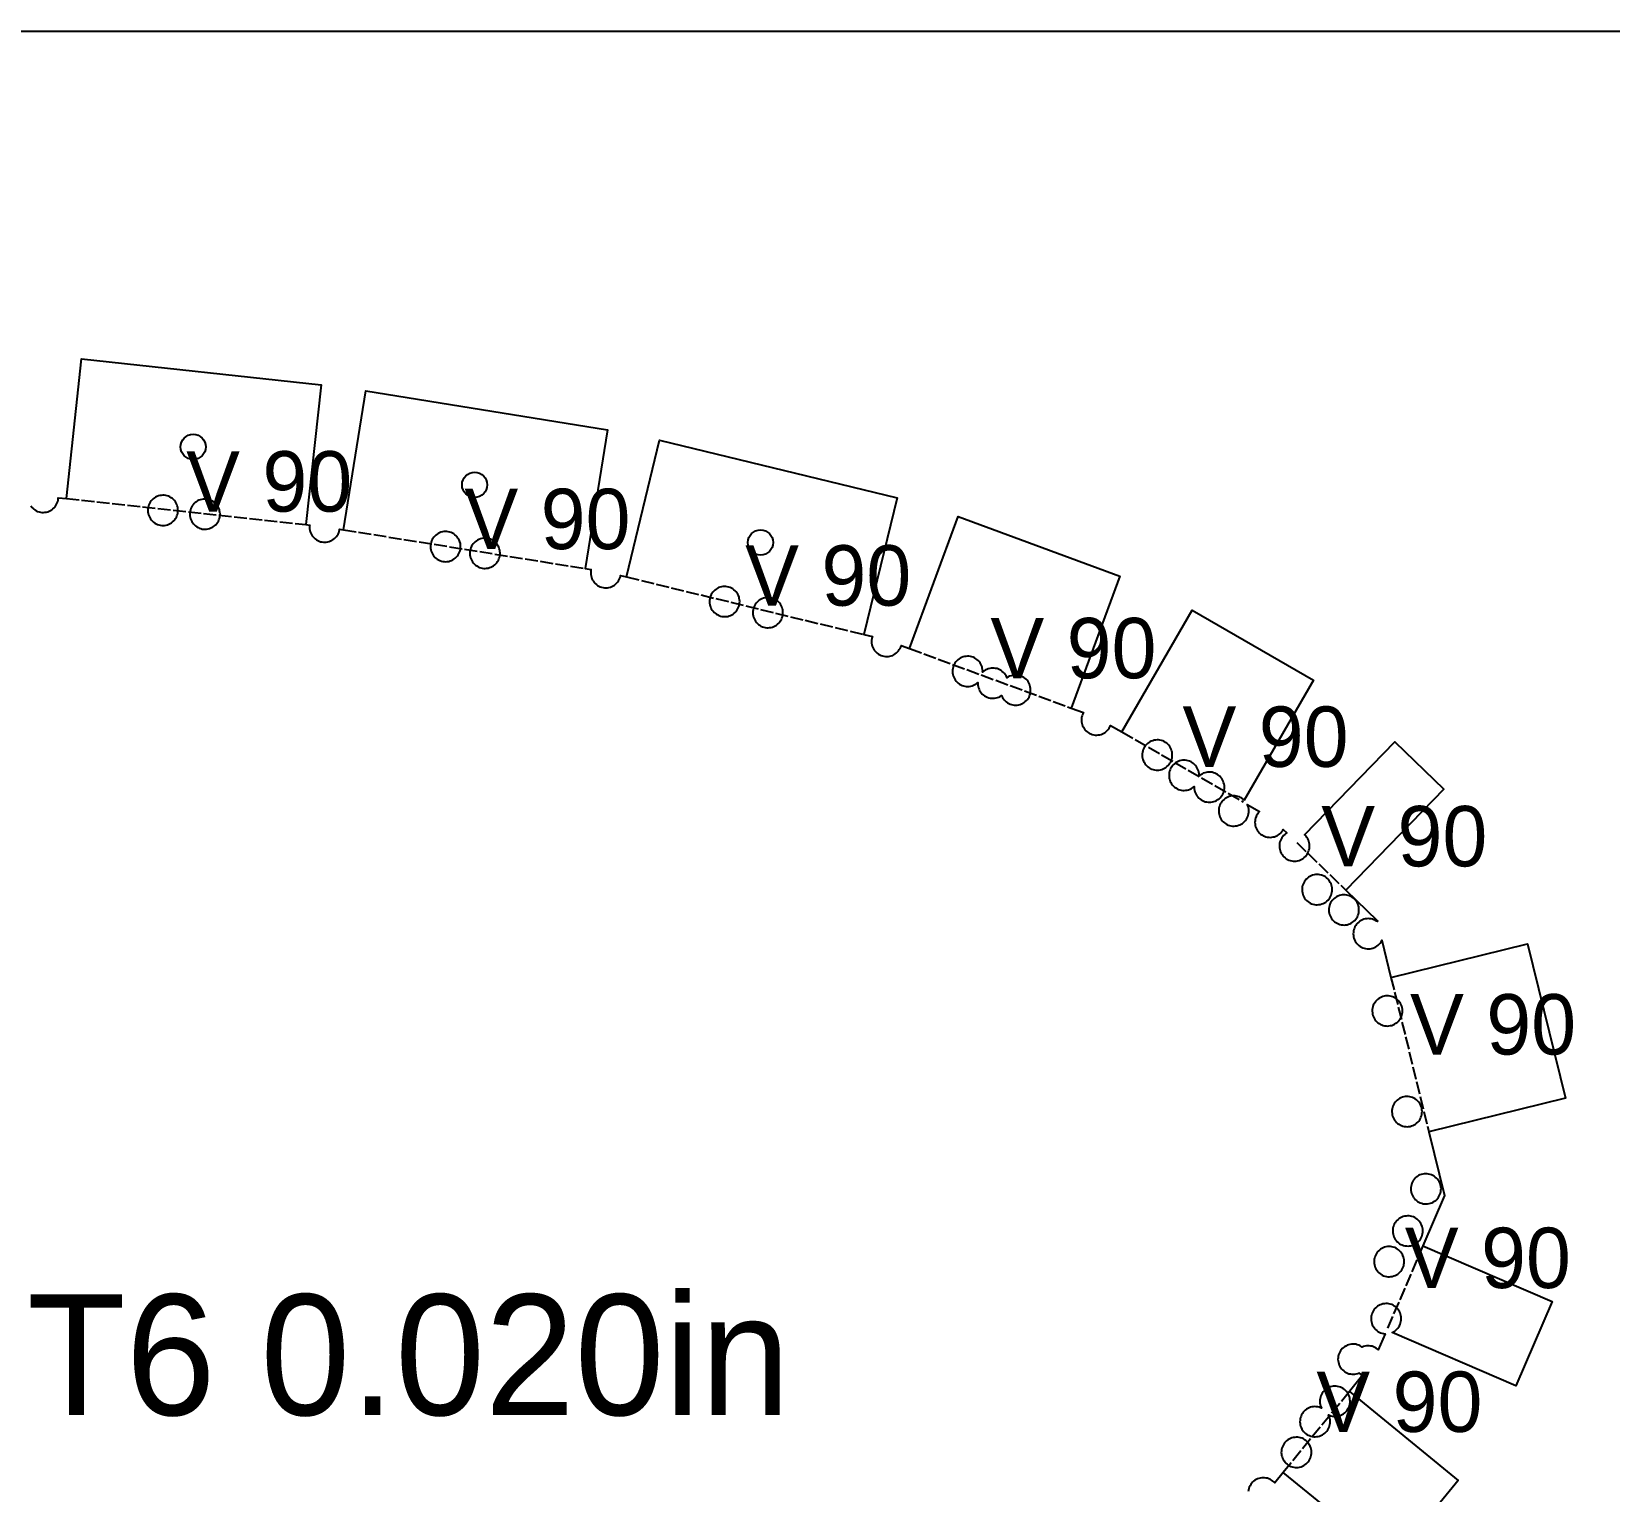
# Model space of a CAD drawing. Header units: millimetres. Extents: x 0 to 2467, y 0 to 1219.
# Drawn here: x 1700.7 to 1857.5, y 1073.9 to 1219 of the extents above; entities that cross this region are included whole.
import ezdxf

# ---------------------------------------------------------------- set-up
doc = ezdxf.new("R2010")
doc.units = ezdxf.units.MM
doc.linetypes.add('DASHED', pattern=[1.524, 1.27, -0.254])
for name, color, linetype in [('CUT', 7, 'CONTINUOUS'), ('ETCH', 8, 'CONTINUOUS'), ('HOLE', 6, 'CONTINUOUS'), ('VALLEY', 1, 'DASHED')]:
    doc.layers.add(name, color=color, linetype=linetype)

msp = doc.modelspace()

# ---------------------------------------------------------------- linework, layer by layer
at = {"layer": 'CUT'}
msp.add_lwpolyline([(1700.63, 1171.86), (1700.72, 1171.74), (1700.82, 1171.63), (1700.93, 1171.53), (1701.05, 1171.45), (1701.18, 1171.37), (1701.31, 1171.31), (1701.45, 1171.26), (1701.59, 1171.23), (1701.74, 1171.21), (1701.89, 1171.21), (1702.03, 1171.22), (1702.18, 1171.24), (1702.32, 1171.28), (1702.46, 1171.33), (1702.59, 1171.39), (1702.72, 1171.47), (1702.83, 1171.56), (1702.94, 1171.66), (1703.04, 1171.77), (1703.12, 1171.89), (1703.2, 1172.02), (1703.26, 1172.15), (1703.31, 1172.29), (1703.34, 1172.43), (1703.36, 1172.58), (1703.36, 1172.67), (1704.17, 1172.58), (1705.68, 1186.47), (1729.48, 1183.88), (1727.97, 1170), (1728.35, 1169.95), (1728.34, 1169.87), (1728.33, 1169.72), (1728.34, 1169.58), (1728.37, 1169.43), (1728.41, 1169.29), (1728.46, 1169.15), (1728.52, 1169.02), (1728.6, 1168.89), (1728.69, 1168.78), (1728.79, 1168.67), (1728.9, 1168.57), (1729.02, 1168.49), (1729.15, 1168.41), (1729.28, 1168.35), (1729.42, 1168.3), (1729.56, 1168.27), (1729.71, 1168.25), (1729.86, 1168.24), (1730, 1168.25), (1730.15, 1168.28), (1730.29, 1168.32), (1730.43, 1168.37), (1730.56, 1168.43), (1730.69, 1168.51), (1730.8, 1168.6), (1730.91, 1168.7), (1731.01, 1168.81), (1731.09, 1168.93), (1731.17, 1169.06), (1731.23, 1169.19), (1731.28, 1169.33), (1731.31, 1169.47), (1731.32, 1169.55), (1731.7, 1169.49), (1733.92, 1183.29), (1757.95, 1179.42), (1755.73, 1165.63), (1756.31, 1165.53), (1756.3, 1165.49), (1756.28, 1165.34), (1756.28, 1165.19), (1756.29, 1165.05), (1756.31, 1164.9), (1756.35, 1164.76), (1756.4, 1164.62), (1756.46, 1164.49), (1756.54, 1164.36), (1756.63, 1164.25), (1756.73, 1164.14), (1756.84, 1164.04), (1756.96, 1163.96), (1757.09, 1163.88), (1757.22, 1163.82), (1757.36, 1163.77), (1757.51, 1163.74), (1757.65, 1163.72), (1757.8, 1163.71), (1757.95, 1163.72), (1758.09, 1163.75), (1758.23, 1163.78), (1758.37, 1163.84), (1758.5, 1163.9), (1758.63, 1163.98), (1758.75, 1164.07), (1758.85, 1164.17), (1758.95, 1164.28), (1759.04, 1164.4), (1759.11, 1164.53), (1759.17, 1164.66), (1759.22, 1164.8), (1759.25, 1164.94), (1759.83, 1164.8), (1763.12, 1178.38), (1786.72, 1172.65), (1783.42, 1159.07), (1784.26, 1158.87), (1784.24, 1158.8), (1784.21, 1158.65), (1784.19, 1158.51), (1784.18, 1158.36), (1784.19, 1158.21), (1784.22, 1158.07), (1784.25, 1157.93), (1784.3, 1157.79), (1784.37, 1157.66), (1784.45, 1157.53), (1784.54, 1157.41), (1784.64, 1157.31), (1784.75, 1157.21), (1784.87, 1157.12), (1784.99, 1157.05), (1785.13, 1156.99), (1785.27, 1156.94), (1785.41, 1156.91), (1785.56, 1156.89), (1785.7, 1156.88), (1785.85, 1156.89), (1786, 1156.91), (1786.14, 1156.95), (1786.28, 1157), (1786.41, 1157.07), (1786.53, 1157.15), (1786.65, 1157.24), (1786.76, 1157.34), (1786.85, 1157.45), (1786.94, 1157.57), (1787.01, 1157.69), (1787.08, 1157.83), (1787.12, 1157.97), (1787.13, 1157.99), (1787.94, 1157.69), (1792.78, 1170.8), (1808.87, 1164.86), (1804.03, 1151.76), (1805.23, 1151.31), (1805.21, 1151.27), (1805.14, 1151.13), (1805.1, 1150.99), (1805.06, 1150.85), (1805.04, 1150.71), (1805.04, 1150.56), (1805.05, 1150.41), (1805.07, 1150.27), (1805.11, 1150.12), (1805.16, 1149.99), (1805.23, 1149.85), (1805.3, 1149.73), (1805.39, 1149.61), (1805.49, 1149.5), (1805.6, 1149.41), (1805.72, 1149.32), (1805.85, 1149.25), (1805.98, 1149.19), (1806.12, 1149.14), (1806.27, 1149.1), (1806.41, 1149.08), (1806.56, 1149.08), (1806.71, 1149.09), (1806.85, 1149.11), (1806.99, 1149.15), (1807.13, 1149.2), (1807.26, 1149.27), (1807.39, 1149.34), (1807.51, 1149.43), (1807.61, 1149.53), (1807.71, 1149.64), (1807.8, 1149.76), (1807.87, 1149.89), (1807.93, 1150.02), (1807.94, 1150.04), (1809.05, 1149.4), (1816.04, 1161.5), (1828.1, 1154.53), (1821.22, 1142.61), (1821.22, 1142.61), (1821.11, 1142.71), (1820.99, 1142.8), (1820.86, 1142.87), (1820.73, 1142.93), (1820.59, 1142.98), (1820.45, 1143.01), (1820.3, 1143.03), (1820.15, 1143.04), (1820.01, 1143.03), (1819.86, 1143), (1819.72, 1142.97), (1819.58, 1142.91), (1819.45, 1142.85), (1819.32, 1142.77), (1819.21, 1142.68), (1819.1, 1142.58), (1819, 1142.47), (1818.92, 1142.35), (1818.84, 1142.23), (1818.78, 1142.09), (1818.73, 1141.95), (1818.7, 1141.81), (1818.68, 1141.66), (1818.68, 1141.52), (1818.68, 1141.37), (1818.71, 1141.22), (1818.75, 1141.08), (1818.8, 1140.94), (1818.86, 1140.81), (1818.94, 1140.69), (1819.03, 1140.57), (1819.13, 1140.46), (1819.24, 1140.36), (1819.36, 1140.28), (1819.49, 1140.2), (1819.62, 1140.14), (1819.76, 1140.1), (1819.9, 1140.06), (1820.05, 1140.04), (1820.2, 1140.04), (1820.34, 1140.05), (1820.49, 1140.07), (1820.63, 1140.11), (1820.77, 1140.16), (1820.9, 1140.22), (1821.03, 1140.3), (1821.14, 1140.39), (1821.25, 1140.49), (1821.35, 1140.6), (1821.43, 1140.72), (1821.51, 1140.85), (1821.57, 1140.98), (1821.62, 1141.12), (1821.65, 1141.26), (1821.67, 1141.41), (1821.68, 1141.56), (1821.67, 1141.7), (1821.64, 1141.85), (1821.6, 1141.99), (1821.55, 1142.13), (1821.52, 1142.19), (1822.74, 1141.49), (1822.7, 1141.46), (1822.61, 1141.35), (1822.52, 1141.23), (1822.45, 1141.1), (1822.39, 1140.97), (1822.34, 1140.83), (1822.3, 1140.69), (1822.29, 1140.54), (1822.28, 1140.39), (1822.29, 1140.25), (1822.31, 1140.1), (1822.35, 1139.96), (1822.4, 1139.82), (1822.47, 1139.69), (1822.54, 1139.56), (1822.63, 1139.45), (1822.73, 1139.34), (1822.84, 1139.24), (1822.96, 1139.16), (1823.09, 1139.08), (1823.23, 1139.02), (1823.36, 1138.97), (1823.51, 1138.94), (1823.65, 1138.92), (1823.8, 1138.91), (1823.95, 1138.92), (1824.09, 1138.95), (1824.24, 1138.98), (1824.37, 1139.04), (1824.51, 1139.1), (1824.63, 1139.18), (1824.75, 1139.27), (1824.86, 1139.37), (1824.95, 1139.48), (1825.04, 1139.6), (1825.1, 1139.7), (1825.46, 1139.35), (1825.36, 1139.29), (1825.24, 1139.2), (1825.13, 1139.1), (1825.04, 1138.99), (1824.95, 1138.87), (1824.88, 1138.74), (1824.82, 1138.61), (1824.77, 1138.47), (1824.73, 1138.32), (1824.72, 1138.18), (1824.71, 1138.03), (1824.72, 1137.88), (1824.74, 1137.74), (1824.78, 1137.6), (1824.83, 1137.46), (1824.9, 1137.32), (1824.97, 1137.2), (1825.06, 1137.08), (1825.16, 1136.98), (1825.27, 1136.88), (1825.39, 1136.79), (1825.52, 1136.72), (1825.66, 1136.66), (1825.79, 1136.61), (1825.94, 1136.58), (1826.08, 1136.56), (1826.23, 1136.55), (1826.38, 1136.56), (1826.52, 1136.58), (1826.67, 1136.62), (1826.8, 1136.67), (1826.94, 1136.74), (1827.06, 1136.81), (1827.18, 1136.9), (1827.29, 1137), (1827.38, 1137.12), (1827.47, 1137.23), (1827.54, 1137.36), (1827.6, 1137.5), (1827.65, 1137.63), (1827.69, 1137.78), (1827.7, 1137.92), (1827.71, 1138.07), (1827.7, 1138.22), (1827.68, 1138.36), (1827.64, 1138.51), (1827.59, 1138.64), (1827.52, 1138.78), (1827.45, 1138.9), (1827.36, 1139.02), (1827.26, 1139.13), (1827.2, 1139.18), (1836.18, 1148.41), (1841.04, 1143.69), (1831.3, 1133.67), (1834.42, 1130.64), (1834.45, 1130.54), (1834.37, 1130.6), (1834.24, 1130.67), (1834.11, 1130.73), (1833.97, 1130.78), (1833.83, 1130.81), (1833.68, 1130.83), (1833.53, 1130.84), (1833.39, 1130.83), (1833.24, 1130.8), (1833.1, 1130.77), (1832.96, 1130.72), (1832.83, 1130.65), (1832.7, 1130.57), (1832.59, 1130.48), (1832.48, 1130.38), (1832.38, 1130.27), (1832.3, 1130.15), (1832.22, 1130.03), (1832.16, 1129.89), (1832.11, 1129.75), (1832.08, 1129.61), (1832.06, 1129.46), (1832.05, 1129.32), (1832.06, 1129.17), (1832.09, 1129.02), (1832.12, 1128.88), (1832.18, 1128.74), (1832.24, 1128.61), (1832.32, 1128.49), (1832.41, 1128.37), (1832.51, 1128.26), (1832.62, 1128.16), (1832.74, 1128.08), (1832.87, 1128), (1833, 1127.94), (1833.14, 1127.9), (1833.28, 1127.86), (1833.43, 1127.84), (1833.57, 1127.84), (1833.72, 1127.85), (1833.87, 1127.87), (1834.01, 1127.91), (1834.15, 1127.96), (1834.28, 1128.02), (1834.4, 1128.1), (1834.52, 1128.19), (1834.63, 1128.29), (1834.73, 1128.4), (1834.81, 1128.52), (1834.89, 1128.65), (1834.9, 1128.68), (1835.8, 1125), (1849.37, 1128.33), (1853.14, 1112.98), (1839.57, 1109.65), (1841.12, 1103.31), (1838.97, 1098.31), (1851.8, 1092.78), (1848.2, 1084.41), (1835.92, 1089.7), (1836.04, 1089.76), (1836.17, 1089.84), (1836.29, 1089.93), (1836.39, 1090.03), (1836.49, 1090.14), (1836.58, 1090.26), (1836.65, 1090.38), (1836.71, 1090.52), (1836.76, 1090.66), (1836.79, 1090.8), (1836.81, 1090.95), (1836.82, 1091.09), (1836.81, 1091.24), (1836.78, 1091.39), (1836.75, 1091.53), (1836.7, 1091.67), (1836.63, 1091.8), (1836.55, 1091.92), (1836.46, 1092.04), (1836.36, 1092.15), (1836.25, 1092.25), (1836.13, 1092.33), (1836.01, 1092.41), (1835.87, 1092.47), (1835.73, 1092.51), (1835.59, 1092.55), (1835.44, 1092.57), (1835.3, 1092.57), (1835.15, 1092.56), (1835, 1092.54), (1834.86, 1092.5), (1834.72, 1092.45), (1834.59, 1092.39), (1834.47, 1092.31), (1834.35, 1092.22), (1834.24, 1092.12), (1834.14, 1092.01), (1834.06, 1091.89), (1833.98, 1091.76), (1833.92, 1091.63), (1833.88, 1091.49), (1833.84, 1091.35), (1833.82, 1091.2), (1833.82, 1091.05), (1833.83, 1090.91), (1833.85, 1090.76), (1833.89, 1090.62), (1833.94, 1090.48), (1834, 1090.35), (1834.08, 1090.22), (1834.17, 1090.11), (1834.27, 1090), (1834.38, 1089.9), (1834.5, 1089.81), (1834.63, 1089.74), (1834.76, 1089.68), (1834.9, 1089.63), (1835.05, 1089.6), (1835.19, 1089.58), (1835.21, 1089.58), (1834.53, 1087.99), (1834.45, 1088.06), (1834.33, 1088.15), (1834.2, 1088.22), (1834.07, 1088.28), (1833.93, 1088.33), (1833.79, 1088.36), (1833.64, 1088.38), (1833.49, 1088.39), (1833.35, 1088.38), (1833.2, 1088.35), (1833.06, 1088.32), (1832.92, 1088.26), (1832.92, 1088.26), (1832.85, 1088.31), (1832.72, 1088.38), (1832.59, 1088.44), (1832.45, 1088.49), (1832.31, 1088.53), (1832.16, 1088.55), (1832.01, 1088.55), (1831.87, 1088.54), (1831.72, 1088.52), (1831.58, 1088.48), (1831.44, 1088.43), (1831.31, 1088.36), (1831.18, 1088.29), (1831.07, 1088.2), (1830.96, 1088.1), (1830.86, 1087.99), (1830.78, 1087.87), (1830.7, 1087.74), (1830.64, 1087.61), (1830.59, 1087.47), (1830.56, 1087.32), (1830.54, 1087.18), (1830.53, 1087.03), (1830.54, 1086.88), (1830.57, 1086.74), (1830.6, 1086.6), (1830.66, 1086.46), (1830.72, 1086.33), (1830.8, 1086.2), (1830.89, 1086.08), (1830.99, 1085.98), (1831.1, 1085.88), (1831.22, 1085.79), (1831.35, 1085.72), (1831.48, 1085.66), (1831.62, 1085.61), (1831.76, 1085.58), (1831.91, 1085.56), (1832.05, 1085.55), (1832.2, 1085.56), (1832.35, 1085.58), (1832.49, 1085.62), (1832.63, 1085.67), (1832.63, 1085.68), (1832.7, 1085.63), (1832.83, 1085.55), (1832.96, 1085.49), (1833, 1085.48), (1831.67, 1083.84), (1842.49, 1075), (1835.92, 1066.96), (1825.1, 1075.8), (1824.25, 1074.75), (1824.16, 1074.85), (1824.05, 1074.94), (1823.93, 1075.03), (1823.81, 1075.1), (1823.67, 1075.16), (1823.53, 1075.21), (1823.39, 1075.24), (1823.24, 1075.26), (1823.1, 1075.27), (1822.95, 1075.26), (1822.8, 1075.24), (1822.66, 1075.2), (1822.52, 1075.15), (1822.39, 1075.08), (1822.27, 1075.01), (1822.15, 1074.92), (1822.04, 1074.82), (1821.95, 1074.71), (1821.86, 1074.59), (1821.79, 1074.46), (1821.72, 1074.32), (1821.68, 1074.19), (1821.64, 1074.04), (1821.62, 1073.9)], dxfattribs=at)
for points in [[(1714.49, 1170.1), (1714.61, 1170.18), (1714.73, 1170.27), (1714.84, 1170.37), (1714.94, 1170.48), (1715.02, 1170.6), (1715.1, 1170.72), (1715.16, 1170.86), (1715.21, 1171), (1715.24, 1171.14), (1715.26, 1171.29), (1715.26, 1171.43), (1715.25, 1171.58), (1715.23, 1171.73), (1715.19, 1171.87), (1715.14, 1172.01), (1715.08, 1172.14), (1715, 1172.26), (1714.91, 1172.38), (1714.81, 1172.49), (1714.7, 1172.59), (1714.58, 1172.67), (1714.45, 1172.75), (1714.32, 1172.81), (1714.18, 1172.85), (1714.04, 1172.89), (1713.89, 1172.91), (1713.74, 1172.91), (1713.6, 1172.9), (1713.45, 1172.88), (1713.31, 1172.84), (1713.17, 1172.79), (1713.04, 1172.73), (1712.91, 1172.65), (1712.8, 1172.56), (1712.69, 1172.46), (1712.59, 1172.35), (1712.51, 1172.23), (1712.43, 1172.1), (1712.37, 1171.97), (1712.32, 1171.83), (1712.29, 1171.69), (1712.27, 1171.54), (1712.26, 1171.39), (1712.27, 1171.25), (1712.3, 1171.1), (1712.33, 1170.96), (1712.39, 1170.82), (1712.45, 1170.69), (1712.53, 1170.56), (1712.62, 1170.45), (1712.72, 1170.34), (1712.83, 1170.24), (1712.95, 1170.15), (1713.08, 1170.08), (1713.21, 1170.02), (1713.35, 1169.97), (1713.49, 1169.94), (1713.64, 1169.92), (1713.78, 1169.91), (1713.93, 1169.92), (1714.08, 1169.95), (1714.22, 1169.98), (1714.36, 1170.04), (1714.49, 1170.1)], [(1719.11, 1170.1), (1719.2, 1170.22), (1719.27, 1170.35), (1719.33, 1170.48), (1719.38, 1170.62), (1719.41, 1170.76), (1719.43, 1170.91), (1719.44, 1171.06), (1719.43, 1171.2), (1719.4, 1171.35), (1719.37, 1171.49), (1719.31, 1171.63), (1719.25, 1171.76), (1719.17, 1171.89), (1719.08, 1172), (1718.98, 1172.11), (1718.87, 1172.21), (1718.75, 1172.3), (1718.63, 1172.37), (1718.49, 1172.43), (1718.35, 1172.48), (1718.21, 1172.51), (1718.06, 1172.53), (1717.92, 1172.54), (1717.77, 1172.53), (1717.62, 1172.5), (1717.48, 1172.47), (1717.34, 1172.41), (1717.21, 1172.35), (1717.09, 1172.27), (1716.97, 1172.18), (1716.86, 1172.08), (1716.76, 1171.97), (1716.68, 1171.85), (1716.6, 1171.73), (1716.54, 1171.59), (1716.5, 1171.45), (1716.46, 1171.31), (1716.44, 1171.16), (1716.44, 1171.02), (1716.45, 1170.87), (1716.47, 1170.72), (1716.51, 1170.58), (1716.56, 1170.44), (1716.62, 1170.31), (1716.7, 1170.19), (1716.79, 1170.07), (1716.89, 1169.96), (1717, 1169.86), (1717.12, 1169.78), (1717.25, 1169.7), (1717.38, 1169.64), (1717.52, 1169.6), (1717.66, 1169.56), (1717.81, 1169.54), (1717.96, 1169.54), (1718.1, 1169.55), (1718.25, 1169.57), (1718.39, 1169.61), (1718.53, 1169.66), (1718.66, 1169.72), (1718.79, 1169.8), (1718.9, 1169.89), (1719.01, 1169.99), (1719.11, 1170.1)], [(1742.82, 1166.67), (1742.92, 1166.77), (1743.02, 1166.88), (1743.11, 1167), (1743.18, 1167.12), (1743.24, 1167.26), (1743.29, 1167.4), (1743.32, 1167.54), (1743.34, 1167.69), (1743.35, 1167.83), (1743.34, 1167.98), (1743.32, 1168.12), (1743.28, 1168.27), (1743.23, 1168.4), (1743.16, 1168.54), (1743.08, 1168.66), (1742.99, 1168.78), (1742.89, 1168.89), (1742.78, 1168.98), (1742.66, 1169.07), (1742.54, 1169.14), (1742.4, 1169.21), (1742.26, 1169.25), (1742.12, 1169.29), (1741.97, 1169.31), (1741.83, 1169.31), (1741.68, 1169.3), (1741.54, 1169.28), (1741.39, 1169.24), (1741.26, 1169.19), (1741.12, 1169.12), (1741, 1169.05), (1740.88, 1168.96), (1740.77, 1168.86), (1740.68, 1168.75), (1740.59, 1168.63), (1740.52, 1168.5), (1740.45, 1168.37), (1740.41, 1168.23), (1740.37, 1168.08), (1740.35, 1167.94), (1740.35, 1167.79), (1740.36, 1167.64), (1740.38, 1167.5), (1740.42, 1167.36), (1740.47, 1167.22), (1740.54, 1167.09), (1740.61, 1166.96), (1740.7, 1166.84), (1740.8, 1166.74), (1740.91, 1166.64), (1741.03, 1166.55), (1741.16, 1166.48), (1741.29, 1166.42), (1741.43, 1166.37), (1741.58, 1166.34), (1741.72, 1166.32), (1741.87, 1166.31), (1742.02, 1166.32), (1742.16, 1166.34), (1742.3, 1166.38), (1742.44, 1166.43), (1742.57, 1166.5), (1742.7, 1166.58), (1742.82, 1166.67)], [(1747.16, 1166.59), (1747.21, 1166.73), (1747.24, 1166.87), (1747.26, 1167.02), (1747.26, 1167.17), (1747.25, 1167.31), (1747.23, 1167.46), (1747.19, 1167.6), (1747.14, 1167.74), (1747.08, 1167.87), (1747, 1168), (1746.91, 1168.11), (1746.81, 1168.22), (1746.7, 1168.32), (1746.58, 1168.41), (1746.45, 1168.48), (1746.32, 1168.54), (1746.18, 1168.59), (1746.04, 1168.62), (1745.89, 1168.64), (1745.74, 1168.65), (1745.6, 1168.64), (1745.45, 1168.61), (1745.31, 1168.58), (1745.17, 1168.52), (1745.04, 1168.46), (1744.91, 1168.38), (1744.8, 1168.29), (1744.69, 1168.19), (1744.59, 1168.08), (1744.51, 1167.96), (1744.43, 1167.84), (1744.37, 1167.7), (1744.32, 1167.56), (1744.29, 1167.42), (1744.27, 1167.27), (1744.26, 1167.13), (1744.27, 1166.98), (1744.3, 1166.83), (1744.33, 1166.69), (1744.39, 1166.55), (1744.45, 1166.42), (1744.53, 1166.3), (1744.62, 1166.18), (1744.72, 1166.07), (1744.83, 1165.97), (1744.95, 1165.89), (1745.08, 1165.81), (1745.21, 1165.75), (1745.35, 1165.71), (1745.49, 1165.67), (1745.64, 1165.65), (1745.78, 1165.65), (1745.93, 1165.66), (1746.08, 1165.68), (1746.22, 1165.72), (1746.36, 1165.77), (1746.49, 1165.83), (1746.61, 1165.91), (1746.73, 1166), (1746.84, 1166.1), (1746.94, 1166.21), (1747.02, 1166.33), (1747.1, 1166.46), (1747.16, 1166.59)], [(1770.84, 1161.53), (1770.91, 1161.66), (1770.97, 1161.79), (1771.02, 1161.93), (1771.05, 1162.08), (1771.07, 1162.22), (1771.08, 1162.37), (1771.07, 1162.52), (1771.04, 1162.66), (1771.01, 1162.8), (1770.95, 1162.94), (1770.89, 1163.07), (1770.81, 1163.2), (1770.72, 1163.32), (1770.62, 1163.42), (1770.51, 1163.52), (1770.39, 1163.61), (1770.27, 1163.68), (1770.13, 1163.74), (1769.99, 1163.79), (1769.85, 1163.82), (1769.7, 1163.84), (1769.56, 1163.85), (1769.41, 1163.84), (1769.26, 1163.82), (1769.12, 1163.78), (1768.98, 1163.73), (1768.85, 1163.66), (1768.73, 1163.58), (1768.61, 1163.49), (1768.5, 1163.39), (1768.4, 1163.28), (1768.32, 1163.16), (1768.24, 1163.04), (1768.18, 1162.9), (1768.14, 1162.76), (1768.1, 1162.62), (1768.08, 1162.47), (1768.08, 1162.33), (1768.09, 1162.18), (1768.11, 1162.04), (1768.15, 1161.89), (1768.2, 1161.76), (1768.26, 1161.62), (1768.34, 1161.5), (1768.43, 1161.38), (1768.53, 1161.27), (1768.64, 1161.18), (1768.76, 1161.09), (1768.89, 1161.02), (1769.02, 1160.96), (1769.16, 1160.91), (1769.3, 1160.87), (1769.45, 1160.85), (1769.6, 1160.85), (1769.74, 1160.86), (1769.89, 1160.88), (1770.03, 1160.92), (1770.17, 1160.97), (1770.3, 1161.04), (1770.43, 1161.11), (1770.54, 1161.2), (1770.65, 1161.3), (1770.75, 1161.41), (1770.84, 1161.53)], [(1775.38, 1161.12), (1775.38, 1161.27), (1775.37, 1161.42), (1775.35, 1161.56), (1775.31, 1161.7), (1775.26, 1161.84), (1775.2, 1161.97), (1775.12, 1162.1), (1775.03, 1162.22), (1774.93, 1162.32), (1774.82, 1162.42), (1774.7, 1162.51), (1774.57, 1162.58), (1774.44, 1162.64), (1774.3, 1162.69), (1774.16, 1162.72), (1774.01, 1162.74), (1773.86, 1162.75), (1773.72, 1162.74), (1773.57, 1162.71), (1773.43, 1162.68), (1773.29, 1162.63), (1773.16, 1162.56), (1773.03, 1162.48), (1772.92, 1162.39), (1772.81, 1162.29), (1772.71, 1162.18), (1772.62, 1162.06), (1772.55, 1161.94), (1772.49, 1161.8), (1772.44, 1161.66), (1772.41, 1161.52), (1772.39, 1161.37), (1772.38, 1161.23), (1772.39, 1161.08), (1772.42, 1160.93), (1772.45, 1160.79), (1772.51, 1160.65), (1772.57, 1160.52), (1772.65, 1160.4), (1772.74, 1160.28), (1772.84, 1160.17), (1772.95, 1160.07), (1773.07, 1159.99), (1773.19, 1159.91), (1773.33, 1159.85), (1773.47, 1159.81), (1773.61, 1159.77), (1773.76, 1159.75), (1773.9, 1159.75), (1774.05, 1159.76), (1774.2, 1159.78), (1774.34, 1159.82), (1774.48, 1159.87), (1774.61, 1159.93), (1774.73, 1160.01), (1774.85, 1160.1), (1774.96, 1160.2), (1775.06, 1160.31), (1775.14, 1160.43), (1775.22, 1160.56), (1775.28, 1160.69), (1775.32, 1160.83), (1775.36, 1160.98), (1775.38, 1161.12)], [(1799.05, 1154.94), (1798.91, 1154.99), (1798.77, 1155.02), (1798.62, 1155.04), (1798.47, 1155.05), (1798.33, 1155.04), (1798.18, 1155.01), (1798.04, 1154.98), (1797.9, 1154.93), (1797.77, 1154.86), (1797.64, 1154.78), (1797.63, 1154.78), (1797.61, 1154.83), (1797.55, 1154.96), (1797.47, 1155.09), (1797.38, 1155.2), (1797.28, 1155.31), (1797.17, 1155.41), (1797.05, 1155.5), (1796.92, 1155.57), (1796.79, 1155.63), (1796.65, 1155.68), (1796.51, 1155.71), (1796.36, 1155.73), (1796.21, 1155.74), (1796.07, 1155.73), (1795.92, 1155.7), (1795.78, 1155.67), (1795.64, 1155.61), (1795.51, 1155.55), (1795.38, 1155.47), (1795.27, 1155.38), (1795.22, 1155.34), (1795.23, 1155.43), (1795.22, 1155.58), (1795.19, 1155.73), (1795.16, 1155.87), (1795.1, 1156.01), (1795.04, 1156.14), (1794.96, 1156.26), (1794.87, 1156.38), (1794.77, 1156.49), (1794.66, 1156.59), (1794.54, 1156.67), (1794.42, 1156.75), (1794.28, 1156.81), (1794.14, 1156.85), (1794, 1156.89), (1793.85, 1156.91), (1793.71, 1156.91), (1793.56, 1156.9), (1793.41, 1156.88), (1793.27, 1156.84), (1793.13, 1156.79), (1793, 1156.73), (1792.88, 1156.65), (1792.76, 1156.56), (1792.65, 1156.46), (1792.55, 1156.35), (1792.47, 1156.23), (1792.39, 1156.1), (1792.33, 1155.97), (1792.29, 1155.83), (1792.25, 1155.69), (1792.23, 1155.54), (1792.23, 1155.39), (1792.24, 1155.25), (1792.26, 1155.1), (1792.3, 1154.96), (1792.35, 1154.82), (1792.41, 1154.69), (1792.49, 1154.56), (1792.58, 1154.45), (1792.68, 1154.34), (1792.79, 1154.24), (1792.91, 1154.15), (1793.04, 1154.08), (1793.17, 1154.02), (1793.31, 1153.97), (1793.45, 1153.94), (1793.6, 1153.92), (1793.75, 1153.91), (1793.89, 1153.92), (1794.04, 1153.95), (1794.18, 1153.98), (1794.32, 1154.04), (1794.45, 1154.1), (1794.58, 1154.18), (1794.69, 1154.27), (1794.74, 1154.31), (1794.74, 1154.22), (1794.74, 1154.07), (1794.77, 1153.92), (1794.81, 1153.78), (1794.86, 1153.64), (1794.92, 1153.51), (1795, 1153.39), (1795.09, 1153.27), (1795.19, 1153.16), (1795.3, 1153.06), (1795.42, 1152.98), (1795.55, 1152.9), (1795.68, 1152.84), (1795.82, 1152.79), (1795.96, 1152.76), (1796.11, 1152.74), (1796.26, 1152.74), (1796.4, 1152.75), (1796.55, 1152.77), (1796.69, 1152.81), (1796.83, 1152.86), (1796.96, 1152.92), (1797.09, 1153), (1797.1, 1153.01), (1797.12, 1152.95), (1797.18, 1152.82), (1797.26, 1152.7), (1797.35, 1152.58), (1797.45, 1152.47), (1797.56, 1152.38), (1797.68, 1152.29), (1797.81, 1152.22), (1797.94, 1152.15), (1798.08, 1152.11), (1798.22, 1152.07), (1798.37, 1152.05), (1798.51, 1152.05), (1798.66, 1152.06), (1798.81, 1152.08), (1798.95, 1152.12), (1799.09, 1152.17), (1799.22, 1152.23), (1799.34, 1152.31), (1799.46, 1152.4), (1799.57, 1152.5), (1799.67, 1152.61), (1799.75, 1152.73), (1799.83, 1152.86), (1799.89, 1152.99), (1799.94, 1153.13), (1799.97, 1153.28), (1799.99, 1153.42), (1799.99, 1153.57), (1799.98, 1153.72), (1799.96, 1153.86), (1799.92, 1154), (1799.87, 1154.14), (1799.81, 1154.27), (1799.73, 1154.4), (1799.64, 1154.52), (1799.54, 1154.62), (1799.43, 1154.72), (1799.31, 1154.81), (1799.18, 1154.88), (1799.05, 1154.94)], [(1814.04, 1147.41), (1814, 1147.55), (1813.95, 1147.69), (1813.89, 1147.82), (1813.81, 1147.94), (1813.72, 1148.06), (1813.62, 1148.17), (1813.51, 1148.27), (1813.39, 1148.35), (1813.26, 1148.43), (1813.13, 1148.49), (1812.99, 1148.53), (1812.84, 1148.57), (1812.7, 1148.59), (1812.55, 1148.59), (1812.41, 1148.58), (1812.26, 1148.56), (1812.12, 1148.52), (1811.98, 1148.47), (1811.85, 1148.41), (1811.72, 1148.33), (1811.61, 1148.24), (1811.5, 1148.14), (1811.4, 1148.03), (1811.31, 1147.91), (1811.24, 1147.78), (1811.18, 1147.65), (1811.13, 1147.51), (1811.1, 1147.36), (1811.08, 1147.22), (1811.07, 1147.07), (1811.08, 1146.92), (1811.11, 1146.78), (1811.14, 1146.64), (1811.2, 1146.5), (1811.26, 1146.37), (1811.34, 1146.24), (1811.43, 1146.13), (1811.53, 1146.02), (1811.64, 1145.92), (1811.76, 1145.83), (1811.88, 1145.76), (1812.02, 1145.7), (1812.16, 1145.65), (1812.3, 1145.62), (1812.45, 1145.6), (1812.59, 1145.59), (1812.74, 1145.6), (1812.89, 1145.63), (1813.03, 1145.66), (1813.17, 1145.72), (1813.3, 1145.78), (1813.42, 1145.86), (1813.54, 1145.95), (1813.65, 1146.05), (1813.75, 1146.16), (1813.83, 1146.28), (1813.91, 1146.4), (1813.97, 1146.54), (1814.01, 1146.68), (1814.05, 1146.82), (1814.07, 1146.97), (1814.07, 1147.11), (1814.06, 1147.26), (1814.04, 1147.41)], [(1817.87, 1145.39), (1817.72, 1145.4), (1817.58, 1145.39), (1817.43, 1145.37), (1817.29, 1145.33), (1817.15, 1145.28), (1817.02, 1145.21), (1816.89, 1145.14), (1816.78, 1145.05), (1816.73, 1145.01), (1816.74, 1145.1), (1816.73, 1145.24), (1816.7, 1145.39), (1816.67, 1145.53), (1816.61, 1145.67), (1816.55, 1145.8), (1816.47, 1145.93), (1816.38, 1146.04), (1816.28, 1146.15), (1816.17, 1146.25), (1816.05, 1146.34), (1815.93, 1146.41), (1815.79, 1146.47), (1815.65, 1146.52), (1815.51, 1146.55), (1815.36, 1146.57), (1815.22, 1146.58), (1815.07, 1146.57), (1814.92, 1146.54), (1814.78, 1146.51), (1814.64, 1146.45), (1814.51, 1146.39), (1814.39, 1146.31), (1814.27, 1146.22), (1814.16, 1146.12), (1814.06, 1146.01), (1813.98, 1145.89), (1813.9, 1145.77), (1813.84, 1145.63), (1813.8, 1145.49), (1813.76, 1145.35), (1813.74, 1145.2), (1813.74, 1145.06), (1813.75, 1144.91), (1813.77, 1144.76), (1813.81, 1144.62), (1813.86, 1144.48), (1813.92, 1144.35), (1814, 1144.23), (1814.09, 1144.11), (1814.19, 1144), (1814.3, 1143.9), (1814.42, 1143.82), (1814.55, 1143.74), (1814.68, 1143.68), (1814.82, 1143.64), (1814.96, 1143.6), (1815.11, 1143.58), (1815.26, 1143.58), (1815.4, 1143.59), (1815.55, 1143.61), (1815.69, 1143.65), (1815.83, 1143.7), (1815.96, 1143.76), (1816.09, 1143.84), (1816.2, 1143.93), (1816.25, 1143.97), (1816.25, 1143.88), (1816.25, 1143.73), (1816.28, 1143.59), (1816.32, 1143.44), (1816.37, 1143.31), (1816.43, 1143.17), (1816.51, 1143.05), (1816.6, 1142.93), (1816.7, 1142.82), (1816.81, 1142.73), (1816.93, 1142.64), (1817.06, 1142.57), (1817.19, 1142.51), (1817.33, 1142.46), (1817.47, 1142.43), (1817.62, 1142.41), (1817.77, 1142.4), (1817.91, 1142.41), (1818.06, 1142.43), (1818.2, 1142.47), (1818.34, 1142.52), (1818.47, 1142.59), (1818.6, 1142.66), (1818.71, 1142.75), (1818.82, 1142.85), (1818.92, 1142.96), (1819, 1143.08), (1819.08, 1143.21), (1819.14, 1143.35), (1819.19, 1143.48), (1819.22, 1143.63), (1819.24, 1143.77), (1819.25, 1143.92), (1819.24, 1144.07), (1819.21, 1144.21), (1819.17, 1144.36), (1819.12, 1144.49), (1819.06, 1144.63), (1818.98, 1144.75), (1818.89, 1144.87), (1818.79, 1144.98), (1818.68, 1145.07), (1818.56, 1145.16), (1818.43, 1145.23), (1818.3, 1145.29), (1818.16, 1145.34), (1818.02, 1145.38), (1817.87, 1145.39)], [(1829.96, 1133.74), (1829.95, 1133.88), (1829.93, 1134.03), (1829.89, 1134.17), (1829.84, 1134.31), (1829.77, 1134.44), (1829.7, 1134.57), (1829.61, 1134.68), (1829.51, 1134.79), (1829.4, 1134.89), (1829.28, 1134.98), (1829.15, 1135.05), (1829.01, 1135.11), (1828.88, 1135.16), (1828.73, 1135.19), (1828.59, 1135.21), (1828.44, 1135.22), (1828.29, 1135.21), (1828.15, 1135.18), (1828, 1135.15), (1827.87, 1135.09), (1827.73, 1135.03), (1827.61, 1134.95), (1827.49, 1134.86), (1827.38, 1134.76), (1827.29, 1134.65), (1827.2, 1134.53), (1827.13, 1134.4), (1827.07, 1134.27), (1827.02, 1134.13), (1826.98, 1133.99), (1826.97, 1133.84), (1826.96, 1133.7), (1826.97, 1133.55), (1826.99, 1133.4), (1827.03, 1133.26), (1827.08, 1133.12), (1827.15, 1132.99), (1827.22, 1132.87), (1827.31, 1132.75), (1827.41, 1132.64), (1827.52, 1132.54), (1827.64, 1132.46), (1827.77, 1132.38), (1827.91, 1132.32), (1828.04, 1132.28), (1828.19, 1132.24), (1828.33, 1132.22), (1828.48, 1132.22), (1828.63, 1132.23), (1828.77, 1132.25), (1828.92, 1132.29), (1829.05, 1132.34), (1829.19, 1132.4), (1829.31, 1132.48), (1829.43, 1132.57), (1829.54, 1132.67), (1829.63, 1132.78), (1829.72, 1132.9), (1829.79, 1133.03), (1829.85, 1133.16), (1829.9, 1133.3), (1829.93, 1133.44), (1829.95, 1133.59), (1829.96, 1133.74)], [(1832.27, 1132.67), (1832.17, 1132.78), (1832.06, 1132.87), (1831.94, 1132.96), (1831.81, 1133.03), (1831.68, 1133.09), (1831.54, 1133.14), (1831.4, 1133.18), (1831.25, 1133.2), (1831.1, 1133.2), (1830.96, 1133.19), (1830.81, 1133.17), (1830.67, 1133.13), (1830.53, 1133.08), (1830.4, 1133.01), (1830.27, 1132.94), (1830.16, 1132.85), (1830.05, 1132.75), (1829.95, 1132.64), (1829.87, 1132.52), (1829.79, 1132.39), (1829.73, 1132.26), (1829.68, 1132.12), (1829.65, 1131.97), (1829.63, 1131.83), (1829.62, 1131.68), (1829.63, 1131.53), (1829.66, 1131.39), (1829.69, 1131.25), (1829.75, 1131.11), (1829.81, 1130.98), (1829.89, 1130.85), (1829.98, 1130.73), (1830.08, 1130.63), (1830.19, 1130.53), (1830.31, 1130.44), (1830.44, 1130.37), (1830.57, 1130.31), (1830.71, 1130.26), (1830.85, 1130.23), (1831, 1130.21), (1831.14, 1130.2), (1831.29, 1130.21), (1831.44, 1130.23), (1831.58, 1130.27), (1831.72, 1130.32), (1831.85, 1130.39), (1831.97, 1130.47), (1832.09, 1130.55), (1832.2, 1130.66), (1832.3, 1130.77), (1832.38, 1130.88), (1832.46, 1131.01), (1832.52, 1131.15), (1832.57, 1131.29), (1832.6, 1131.43), (1832.62, 1131.57), (1832.62, 1131.72), (1832.61, 1131.87), (1832.59, 1132.01), (1832.55, 1132.16), (1832.5, 1132.29), (1832.44, 1132.43), (1832.36, 1132.55), (1832.27, 1132.67)], [(1836.75, 1122.39), (1836.67, 1122.51), (1836.58, 1122.63), (1836.48, 1122.74), (1836.37, 1122.83), (1836.25, 1122.92), (1836.12, 1122.99), (1835.99, 1123.06), (1835.85, 1123.1), (1835.71, 1123.14), (1835.56, 1123.16), (1835.42, 1123.16), (1835.27, 1123.15), (1835.12, 1123.13), (1834.98, 1123.09), (1834.84, 1123.04), (1834.71, 1122.98), (1834.59, 1122.9), (1834.47, 1122.81), (1834.36, 1122.71), (1834.26, 1122.6), (1834.18, 1122.48), (1834.1, 1122.35), (1834.04, 1122.22), (1834, 1122.08), (1833.96, 1121.93), (1833.94, 1121.79), (1833.94, 1121.64), (1833.95, 1121.49), (1833.97, 1121.35), (1834.01, 1121.21), (1834.06, 1121.07), (1834.12, 1120.94), (1834.2, 1120.81), (1834.29, 1120.69), (1834.39, 1120.59), (1834.5, 1120.49), (1834.62, 1120.4), (1834.75, 1120.33), (1834.88, 1120.27), (1835.02, 1120.22), (1835.16, 1120.19), (1835.31, 1120.17), (1835.46, 1120.16), (1835.6, 1120.17), (1835.75, 1120.2), (1835.89, 1120.23), (1836.03, 1120.28), (1836.16, 1120.35), (1836.29, 1120.43), (1836.4, 1120.52), (1836.51, 1120.62), (1836.61, 1120.73), (1836.7, 1120.85), (1836.77, 1120.97), (1836.83, 1121.11), (1836.88, 1121.25), (1836.91, 1121.39), (1836.93, 1121.54), (1836.94, 1121.68), (1836.93, 1121.83), (1836.9, 1121.98), (1836.87, 1122.12), (1836.81, 1122.26), (1836.75, 1122.39)], [(1836.05, 1112.34), (1835.99, 1112.21), (1835.95, 1112.07), (1835.91, 1111.93), (1835.89, 1111.78), (1835.89, 1111.63), (1835.9, 1111.49), (1835.92, 1111.34), (1835.96, 1111.2), (1836.01, 1111.06), (1836.07, 1110.93), (1836.15, 1110.8), (1836.24, 1110.69), (1836.34, 1110.58), (1836.45, 1110.48), (1836.57, 1110.4), (1836.7, 1110.32), (1836.83, 1110.26), (1836.97, 1110.21), (1837.11, 1110.18), (1837.26, 1110.16), (1837.41, 1110.15), (1837.55, 1110.16), (1837.7, 1110.19), (1837.84, 1110.23), (1837.98, 1110.28), (1838.11, 1110.34), (1838.24, 1110.42), (1838.35, 1110.51), (1838.46, 1110.61), (1838.56, 1110.72), (1838.65, 1110.84), (1838.72, 1110.97), (1838.78, 1111.1), (1838.83, 1111.24), (1838.86, 1111.38), (1838.88, 1111.53), (1838.89, 1111.68), (1838.88, 1111.82), (1838.85, 1111.97), (1838.82, 1112.11), (1838.76, 1112.25), (1838.7, 1112.38), (1838.62, 1112.51), (1838.53, 1112.62), (1838.43, 1112.73), (1838.32, 1112.83), (1838.2, 1112.91), (1838.08, 1112.99), (1837.94, 1113.05), (1837.8, 1113.1), (1837.66, 1113.13), (1837.51, 1113.15), (1837.37, 1113.15), (1837.22, 1113.15), (1837.07, 1113.12), (1836.93, 1113.08), (1836.79, 1113.03), (1836.66, 1112.97), (1836.54, 1112.89), (1836.42, 1112.8), (1836.31, 1112.7), (1836.21, 1112.59), (1836.13, 1112.47), (1836.05, 1112.34)], [(1838.01, 1104.8), (1837.94, 1104.67), (1837.88, 1104.53), (1837.83, 1104.39), (1837.79, 1104.25), (1837.77, 1104.11), (1837.77, 1103.96), (1837.78, 1103.81), (1837.8, 1103.67), (1837.84, 1103.52), (1837.89, 1103.39), (1837.96, 1103.25), (1838.03, 1103.13), (1838.12, 1103.01), (1838.22, 1102.9), (1838.33, 1102.81), (1838.45, 1102.72), (1838.58, 1102.65), (1838.71, 1102.59), (1838.85, 1102.54), (1839, 1102.5), (1839.14, 1102.48), (1839.29, 1102.48), (1839.44, 1102.49), (1839.58, 1102.51), (1839.72, 1102.55), (1839.86, 1102.6), (1839.99, 1102.67), (1840.12, 1102.74), (1840.24, 1102.83), (1840.34, 1102.93), (1840.44, 1103.04), (1840.53, 1103.16), (1840.6, 1103.29), (1840.66, 1103.42), (1840.71, 1103.56), (1840.74, 1103.71), (1840.76, 1103.85), (1840.77, 1104), (1840.76, 1104.15), (1840.74, 1104.29), (1840.7, 1104.43), (1840.65, 1104.57), (1840.58, 1104.7), (1840.5, 1104.83), (1840.42, 1104.95), (1840.31, 1105.05), (1840.2, 1105.15), (1840.08, 1105.24), (1839.96, 1105.31), (1839.82, 1105.37), (1839.68, 1105.42), (1839.54, 1105.45), (1839.4, 1105.47), (1839.25, 1105.48), (1839.1, 1105.47), (1838.96, 1105.45), (1838.81, 1105.41), (1838.68, 1105.36), (1838.54, 1105.29), (1838.42, 1105.21), (1838.3, 1105.13), (1838.19, 1105.03), (1838.1, 1104.91), (1838.01, 1104.8)], [(1836.29, 1100.73), (1836.21, 1100.61), (1836.13, 1100.48), (1836.07, 1100.35), (1836.03, 1100.21), (1835.99, 1100.07), (1835.97, 1099.92), (1835.97, 1099.77), (1835.98, 1099.63), (1836, 1099.48), (1836.04, 1099.34), (1836.09, 1099.2), (1836.15, 1099.07), (1836.23, 1098.94), (1836.32, 1098.83), (1836.42, 1098.72), (1836.53, 1098.62), (1836.65, 1098.53), (1836.78, 1098.46), (1836.91, 1098.4), (1837.05, 1098.35), (1837.19, 1098.32), (1837.34, 1098.3), (1837.49, 1098.29), (1837.63, 1098.3), (1837.78, 1098.33), (1837.92, 1098.36), (1838.06, 1098.42), (1838.19, 1098.48), (1838.32, 1098.56), (1838.43, 1098.65), (1838.54, 1098.75), (1838.64, 1098.86), (1838.73, 1098.98), (1838.8, 1099.1), (1838.86, 1099.24), (1838.91, 1099.38), (1838.94, 1099.52), (1838.96, 1099.67), (1838.97, 1099.81), (1838.96, 1099.96), (1838.93, 1100.11), (1838.9, 1100.25), (1838.84, 1100.39), (1838.78, 1100.52), (1838.7, 1100.64), (1838.61, 1100.76), (1838.51, 1100.87), (1838.4, 1100.97), (1838.28, 1101.05), (1838.16, 1101.13), (1838.02, 1101.19), (1837.88, 1101.23), (1837.74, 1101.27), (1837.59, 1101.29), (1837.45, 1101.29), (1837.3, 1101.28), (1837.15, 1101.26), (1837.01, 1101.22), (1836.87, 1101.17), (1836.74, 1101.11), (1836.62, 1101.03), (1836.5, 1100.94), (1836.39, 1100.84), (1836.29, 1100.73)], [(1834.22, 1097.3), (1834.18, 1097.16), (1834.14, 1097.02), (1834.12, 1096.87), (1834.12, 1096.73), (1834.13, 1096.58), (1834.15, 1096.43), (1834.19, 1096.29), (1834.24, 1096.15), (1834.3, 1096.02), (1834.38, 1095.9), (1834.47, 1095.78), (1834.57, 1095.67), (1834.68, 1095.57), (1834.8, 1095.49), (1834.93, 1095.41), (1835.06, 1095.35), (1835.2, 1095.3), (1835.34, 1095.27), (1835.49, 1095.25), (1835.64, 1095.25), (1835.78, 1095.26), (1835.93, 1095.28), (1836.07, 1095.32), (1836.21, 1095.37), (1836.34, 1095.43), (1836.47, 1095.51), (1836.58, 1095.6), (1836.69, 1095.7), (1836.79, 1095.81), (1836.88, 1095.93), (1836.95, 1096.06), (1837.01, 1096.19), (1837.06, 1096.33), (1837.09, 1096.47), (1837.11, 1096.62), (1837.12, 1096.77), (1837.11, 1096.91), (1837.08, 1097.06), (1837.05, 1097.2), (1836.99, 1097.34), (1836.93, 1097.47), (1836.85, 1097.6), (1836.76, 1097.71), (1836.66, 1097.82), (1836.55, 1097.92), (1836.43, 1098), (1836.31, 1098.08), (1836.17, 1098.14), (1836.03, 1098.19), (1835.89, 1098.22), (1835.74, 1098.24), (1835.6, 1098.25), (1835.45, 1098.24), (1835.3, 1098.21), (1835.16, 1098.18), (1835.02, 1098.12), (1834.89, 1098.06), (1834.77, 1097.98), (1834.65, 1097.89), (1834.54, 1097.79), (1834.44, 1097.68), (1834.36, 1097.56), (1834.28, 1097.43), (1834.22, 1097.3)], [(1826.76, 1080.67), (1826.78, 1080.53), (1826.82, 1080.38), (1826.87, 1080.25), (1826.94, 1080.11), (1827.02, 1079.99), (1827.11, 1079.87), (1827.21, 1079.76), (1827.32, 1079.67), (1827.44, 1079.58), (1827.56, 1079.51), (1827.7, 1079.45), (1827.84, 1079.4), (1827.98, 1079.36), (1828.13, 1079.34), (1828.27, 1079.34), (1828.42, 1079.35), (1828.56, 1079.37), (1828.71, 1079.41), (1828.84, 1079.46), (1828.98, 1079.53), (1829.1, 1079.6), (1829.22, 1079.69), (1829.33, 1079.79), (1829.42, 1079.9), (1829.51, 1080.02), (1829.58, 1080.15), (1829.65, 1080.28), (1829.69, 1080.42), (1829.73, 1080.57), (1829.75, 1080.71), (1829.75, 1080.86), (1829.74, 1081.01), (1829.72, 1081.15), (1829.68, 1081.29), (1829.63, 1081.43), (1829.59, 1081.51), (1829.68, 1081.47), (1829.82, 1081.42), (1829.96, 1081.39), (1830.11, 1081.37), (1830.25, 1081.37), (1830.4, 1081.37), (1830.54, 1081.4), (1830.69, 1081.44), (1830.83, 1081.49), (1830.96, 1081.55), (1831.08, 1081.63), (1831.2, 1081.72), (1831.31, 1081.82), (1831.4, 1081.93), (1831.49, 1082.05), (1831.56, 1082.18), (1831.63, 1082.31), (1831.67, 1082.45), (1831.71, 1082.59), (1831.73, 1082.74), (1831.73, 1082.89), (1831.72, 1083.03), (1831.7, 1083.18), (1831.66, 1083.32), (1831.61, 1083.46), (1831.54, 1083.59), (1831.47, 1083.72), (1831.38, 1083.83), (1831.28, 1083.94), (1831.17, 1084.04), (1831.05, 1084.12), (1830.92, 1084.2), (1830.79, 1084.26), (1830.65, 1084.31), (1830.5, 1084.34), (1830.36, 1084.36), (1830.21, 1084.36), (1830.06, 1084.36), (1829.92, 1084.33), (1829.78, 1084.29), (1829.64, 1084.24), (1829.51, 1084.18), (1829.38, 1084.1), (1829.26, 1084.01), (1829.16, 1083.91), (1829.06, 1083.8), (1828.97, 1083.68), (1828.9, 1083.55), (1828.84, 1083.42), (1828.79, 1083.28), (1828.76, 1083.14), (1828.74, 1082.99), (1828.73, 1082.84), (1828.74, 1082.7), (1828.76, 1082.55), (1828.8, 1082.41), (1828.85, 1082.27), (1828.89, 1082.19), (1828.81, 1082.23), (1828.67, 1082.28), (1828.52, 1082.31), (1828.38, 1082.33), (1828.23, 1082.34), (1828.08, 1082.33), (1827.94, 1082.31), (1827.8, 1082.27), (1827.66, 1082.22), (1827.53, 1082.15), (1827.4, 1082.07), (1827.28, 1081.99), (1827.18, 1081.88), (1827.08, 1081.77), (1826.99, 1081.66), (1826.92, 1081.53), (1826.86, 1081.39), (1826.81, 1081.25), (1826.78, 1081.11), (1826.76, 1080.97), (1826.75, 1080.82), (1826.76, 1080.67)], [(1825.02, 1077.2), (1825.09, 1077.07), (1825.17, 1076.94), (1825.26, 1076.82), (1825.36, 1076.72), (1825.47, 1076.62), (1825.59, 1076.53), (1825.71, 1076.46), (1825.85, 1076.4), (1825.99, 1076.35), (1826.13, 1076.32), (1826.28, 1076.3), (1826.42, 1076.29), (1826.57, 1076.3), (1826.71, 1076.32), (1826.86, 1076.36), (1826.99, 1076.41), (1827.13, 1076.48), (1827.25, 1076.56), (1827.37, 1076.65), (1827.48, 1076.75), (1827.57, 1076.86), (1827.66, 1076.98), (1827.73, 1077.1), (1827.8, 1077.24), (1827.84, 1077.38), (1827.88, 1077.52), (1827.9, 1077.67), (1827.9, 1077.81), (1827.89, 1077.96), (1827.87, 1078.1), (1827.83, 1078.25), (1827.78, 1078.39), (1827.71, 1078.52), (1827.64, 1078.64), (1827.55, 1078.76), (1827.45, 1078.87), (1827.34, 1078.96), (1827.22, 1079.05), (1827.09, 1079.12), (1826.96, 1079.19), (1826.82, 1079.23), (1826.67, 1079.27), (1826.53, 1079.29), (1826.38, 1079.29), (1826.23, 1079.28), (1826.09, 1079.26), (1825.95, 1079.22), (1825.81, 1079.17), (1825.68, 1079.1), (1825.55, 1079.03), (1825.43, 1078.94), (1825.33, 1078.84), (1825.23, 1078.73), (1825.14, 1078.61), (1825.07, 1078.48), (1825.01, 1078.35), (1824.96, 1078.21), (1824.93, 1078.06), (1824.91, 1077.92), (1824.9, 1077.77), (1824.91, 1077.62), (1824.93, 1077.48), (1824.97, 1077.34), (1825.02, 1077.2)]]:
    msp.add_lwpolyline(points, close=True, dxfattribs=at)
at = {"layer": 'ETCH'}
msp.add_lwpolyline([(0, 0), (2438, 0), (2438, 1219), (0, 1219)], close=True, dxfattribs=at)
at = {"layer": 'HOLE'}
for centre in [(1716.77, 1177.72), (1744.74, 1173.95), (1773.15, 1168.22)]:
    msp.add_circle(centre, 1.25, dxfattribs=at)
at = {"layer": 'VALLEY'}
for p, q in [((1704.17, 1172.58), (1727.97, 1170)), ((1731.7, 1169.49), (1755.73, 1165.63)), ((1759.83, 1164.8), (1783.42, 1159.07)), ((1787.94, 1157.69), (1804.03, 1151.76)), ((1809.05, 1149.4), (1821.12, 1142.43)), ((1826.44, 1138.4), (1831.3, 1133.67)), ((1835.8, 1125), (1839.57, 1109.65)), ((1838.97, 1098.31), (1835.37, 1089.93)), ((1831.67, 1083.84), (1825.1, 1075.8))]:
    msp.add_line(p, q, dxfattribs=at)

# ---------------------------------------------------------------- texts
at = {"layer": 'ETCH'}
for s, height, p in [('V 90', 6, (1716.07, 1171.29)), ('V 90', 6, (1743.72, 1167.56)), ('V 90', 6, (1771.62, 1161.94)), ('V 90', 6, (1795.99, 1154.72)), ('V 90', 6, (1815.08, 1145.92)), ('V 90', 6, (1828.87, 1136.03)), ('V 90', 6, (1837.69, 1117.33)), ('V 90', 6, (1837.17, 1094.12)), ('W-NRe  6061-T6 0.020in', 12, (1597.72, 1081.49)), ('V 90', 6, (1828.38, 1079.82))]:
    msp.add_text(s, height=height, dxfattribs=at).set_placement(p)

doc.saveas('drawing.dxf')
